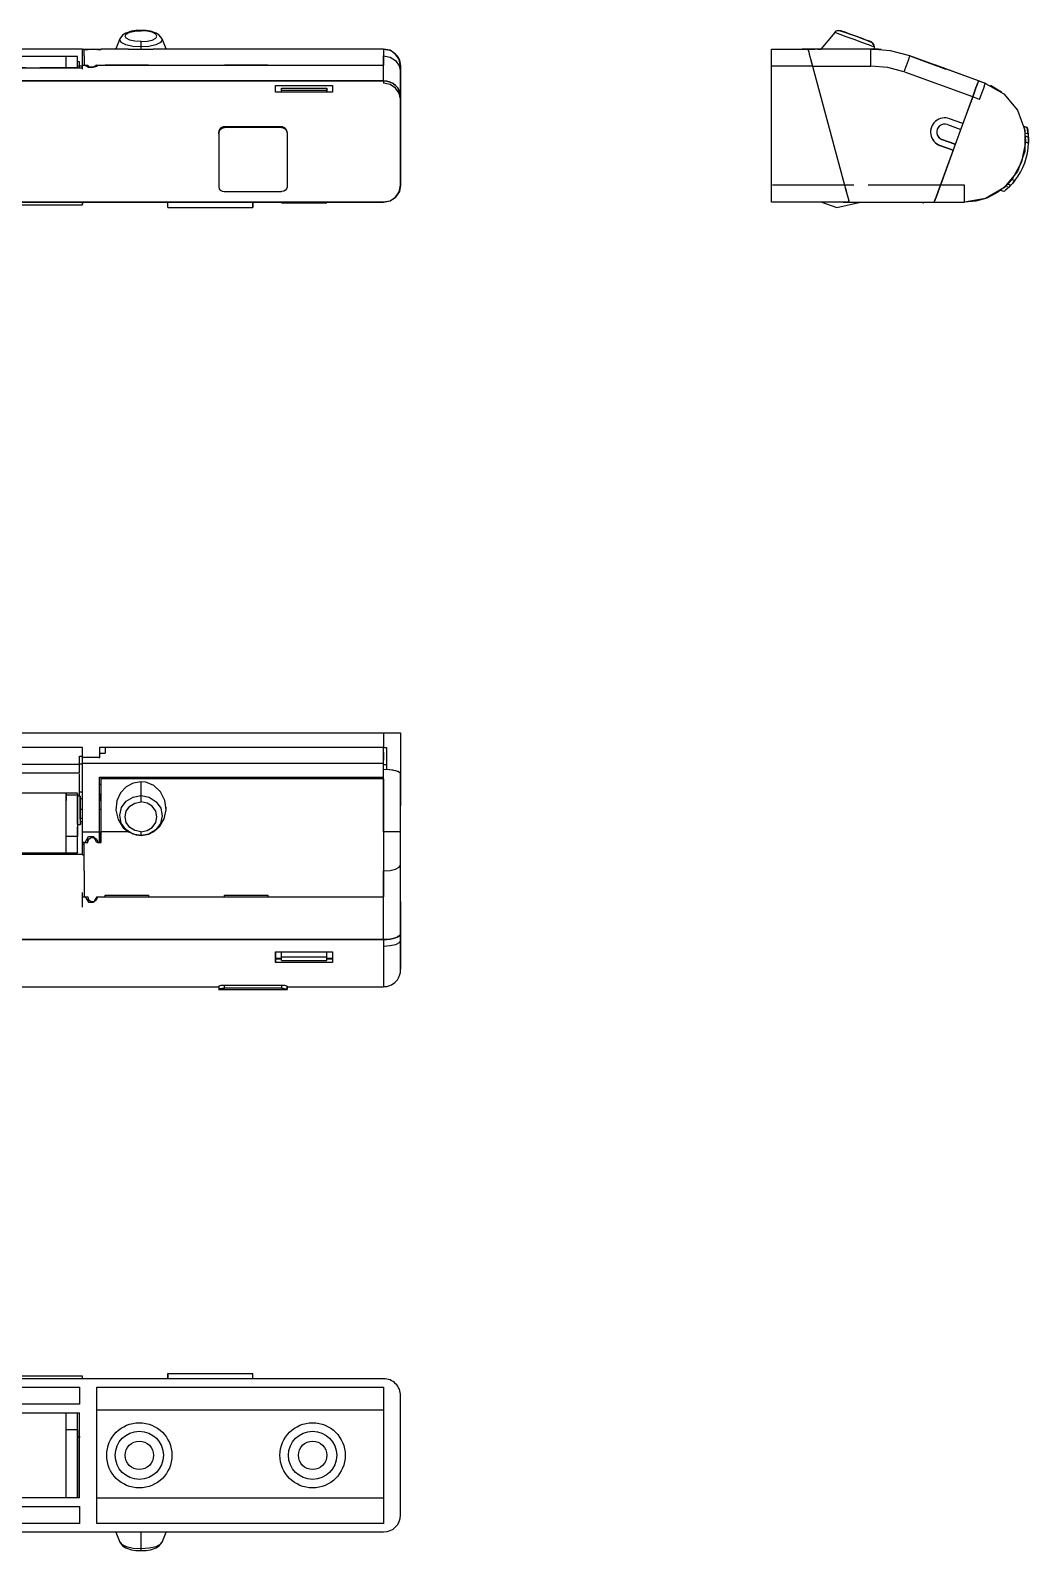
# Model space of a CAD drawing. Extents: x 25 to 282, y 39 to 173.
# Drawn here: x 193.9 to 281.7, y 39.2 to 173.1 of the extents above; entities that cross this region are included whole.
import ezdxf

# ---------------------------------------------------------------- set-up
doc = ezdxf.new("R2010")
doc.units = 0
doc.header["$MEASUREMENT"] = 0
doc.linetypes.add('PHANTOM', pattern=[12.7, 6.35, -1.27, 1.27, -1.27, 1.27, -1.27])
doc.layers.get('0').update_dxf_attribs({"linetype": 'CONTINUOUS'})

msp = doc.modelspace()

# ---------------------------------------------------------------- linework, layer by layer
at = {"color": 7, "linetype": 'CONTINUOUS'}
for p, q in [((264.67, 172.95), (263.45, 171.48)), ((264.7, 172.94), (264.64, 172.96)), ((198.46, 171.5), (156.46, 171.5)), ((198.46, 171.5), (199.96, 171.5)), ((198.71, 171.46), (198.46, 171.46)), ((198.46, 170), (198.46, 171.46)), ((198.61, 171.46), (198.93, 171.46)), ((198.71, 171.46), (199, 171.49)), ((198.71, 171.46), (198.71, 171.46)), ((199, 171.49), (199, 171.48)), ((199, 171.49), (199.42, 171.49)), ((199.42, 171.49), (199.42, 171.49)), ((199.71, 171.46), (199.47, 171.49)), ((199.96, 171.46), (199.71, 171.46)), ((199.79, 171.46), (200.11, 171.46)), ((199.96, 171.5), (199.96, 171.5)), ((199.96, 171.5), (199.96, 171.46)), ((199.96, 171.5), (200.11, 171.5)), ((202.52, 171.5), (200.11, 171.5)), ((201.76, 172.41), (201.4, 171.51)), ((224.96, 171.5), (204.69, 171.5)), ((205.81, 171.51), (205.46, 172.41)), ((224.96, 171.5), (224.96, 171.5)), ((259.11, 170), (259.11, 171.5)), ((259.11, 171.5), (260.41, 171.5)), ((260.41, 171.5), (260.41, 171.48)), ((260.41, 171.48), (262.31, 171.48)), ((262.31, 171.5), (261.79, 171.5)), ((261.79, 171.5), (261.79, 171.5)), ((261.79, 171.5), (262.92, 171.5)), ((263, 171.5), (262.31, 171.5)), ((267.84, 171.5), (263, 171.5)), ((263.01, 171.5), (263.01, 171.5)), ((267.84, 171.5), (263.17, 171.5)), ((263.17, 171.5), (263.47, 171.5)), ((268.24, 171.49), (268.24, 171.49)), ((268.75, 171.46), (268.37, 171.48)), ((268.75, 171.46), (268.75, 171.46)), ((268.75, 171.46), (268.75, 171.46)), ((268.76, 171.46), (268.76, 171.46)), ((268.76, 171.46), (268.76, 171.46)), ((197.02, 170.83), (55.02, 170.83)), ((198.02, 170.83), (197.02, 170.83)), ((198.21, 170.37), (198.02, 170.37)), ((198.21, 170), (198.21, 170.37)), ((198.46, 169.74), (198.46, 170.07)), ((198.46, 170.07), (198.71, 170.07)), ((198.61, 170.9), (198.61, 170.07)), ((198.61, 170.07), (198.93, 170.07)), ((198.71, 170.07), (199, 169.89)), ((198.93, 170.07), (198.93, 169.94)), ((199.71, 170.07), (199.42, 169.89)), ((199.71, 170.07), (224.96, 170.07)), ((199.79, 170.07), (200.46, 170.07)), ((200.46, 170.12), (204.26, 170.12)), ((200.46, 170.07), (200.46, 170.12)), ((204.25, 170.07), (204.26, 170.12)), ((204.26, 170.12), (204.26, 170.07)), ((210.96, 170.12), (214.76, 170.12)), ((210.96, 170.07), (210.96, 170.12)), ((214.75, 170.07), (214.76, 170.12)), ((214.76, 170.12), (214.76, 170.07)), ((214.76, 170.07), (224.96, 170.07)), ((224.96, 170.07), (224.96, 170.9)), ((224.96, 170.9), (224.96, 170.07)), ((277.31, 168.69), (271.26, 170.9)), ((273.41, 170.12), (271.26, 170.9)), ((271.26, 170.9), (273.41, 170.12)), ((271.26, 170.9), (273.55, 170.07)), ((271.26, 170.9), (273.55, 170.06)), ((273.41, 170.12), (273.55, 170.07)), ((273.41, 170.12), (273.41, 170.12)), ((273.55, 170.07), (273.41, 170.12)), ((273.41, 170.12), (273.41, 170.12)), ((273.41, 170.12), (273.41, 170.12)), ((273.41, 170.12), (273.41, 170.12)), ((273.41, 170.11), (273.41, 170.11)), ((273.41, 170.11), (273.41, 170.11)), ((274.45, 169.74), (273.55, 170.07)), ((277.31, 168.7), (273.55, 170.07)), ((273.55, 170.06), (273.55, 170.06)), ((273.55, 170.06), (274.02, 169.89)), ((273.55, 170.06), (274.02, 169.89)), ((273.55, 170.06), (273.55, 170.06)), ((273.55, 170.06), (273.55, 170.06)), ((273.55, 170.06), (273.55, 170.06)), ((273.55, 170.06), (273.55, 170.06)), ((198.46, 169.8), (53.46, 169.8)), ((198.02, 169.88), (198.02, 169.8)), ((198.21, 169.8), (198.21, 170)), ((199, 169.89), (199.42, 169.89)), ((226.46, 170), (226.46, 159.5)), ((226.46, 170), (226.46, 167.53)), ((259.11, 159.5), (259.11, 170)), ((262.71, 170), (265.52, 159.5)), ((273.95, 169.92), (274.02, 169.89)), ((273.96, 169.91), (274.44, 169.74)), ((274.02, 169.89), (274.02, 169.89)), ((274.02, 169.89), (274.02, 169.89)), ((26.96, 168.69), (224.96, 168.7)), ((224.96, 168.7), (29.46, 168.69)), ((215.46, 168.28), (220.46, 168.28)), ((215.46, 167.7), (215.46, 168.28)), ((215.46, 167.7), (215.46, 168.28)), ((220.46, 167.7), (215.46, 167.7)), ((215.96, 168.04), (219.96, 168.04)), ((215.96, 167.86), (215.96, 168.04)), ((215.96, 167.7), (215.96, 167.86)), ((219.96, 167.86), (215.96, 167.86)), ((219.96, 168.04), (219.96, 167.7)), ((219.96, 167.86), (219.96, 168.04)), ((219.96, 167.7), (219.96, 167.86)), ((220.46, 168.28), (220.46, 167.7)), ((277.31, 168.7), (277.31, 168.69)), ((277.31, 168.7), (277.92, 168.48)), ((277.31, 168.69), (277.31, 168.7)), ((277.31, 168.69), (277.31, 168.69)), ((278.38, 168.28), (279.34, 167.7)), ((278.38, 168.28), (278.38, 168.28)), ((279.34, 167.7), (278.38, 168.28)), ((278.38, 168.28), (279.34, 167.7)), ((278.38, 168.28), (278.38, 168.28)), ((279.34, 167.7), (278.38, 168.28)), ((278.38, 168.28), (279.34, 167.7)), ((278.38, 168.28), (278.38, 168.28)), ((279.34, 167.7), (278.38, 168.28)), ((279.34, 167.7), (279.34, 167.7)), ((279.34, 167.7), (279.34, 167.7)), ((279.34, 167.7), (279.34, 167.7)), ((226.46, 159.5), (226.46, 167.29)), ((226.46, 167.29), (226.46, 159.5)), ((273.96, 159.5), (276.8, 167.28)), ((276.8, 167.28), (275.94, 164.93)), ((274.58, 164.85), (275.75, 164.42)), ((275.94, 164.93), (274.77, 165.36)), ((210.46, 164.11), (210.46, 164.02)), ((210.96, 164.69), (215.96, 164.69)), ((215.96, 164.58), (210.96, 164.58)), ((216.46, 164.11), (216.46, 164.02)), ((275.27, 163.1), (274.1, 163.53)), ((275.27, 163.1), (274.1, 163.53)), ((274.1, 163.53), (275.18, 163.14)), ((275.27, 163.11), (274.1, 163.53)), ((281.32, 164.69), (281.32, 164.69)), ((281.6, 164.58), (281.32, 164.69)), ((281.32, 164.69), (281.6, 164.58)), ((281.43, 163.82), (281.43, 164.11)), ((281.45, 163.83), (281.45, 163.83)), ((281.71, 163.74), (281.45, 163.83)), ((281.45, 163.83), (281.71, 163.74)), ((281.6, 164.58), (281.6, 164.58)), ((281.69, 164.02), (281.69, 163.73)), ((281.69, 164.02), (281.69, 163.73)), ((281.71, 163.74), (281.71, 163.74)), ((275.08, 162.58), (273.91, 163.01)), ((273.91, 163.01), (275.08, 162.58)), ((275.08, 162.58), (273.96, 159.5)), ((275.18, 163.14), (275.18, 163.14)), ((275.18, 163.14), (275.27, 163.11)), ((275.18, 163.14), (275.18, 163.14)), ((216.46, 159.42), (216.46, 159.32)), ((259.11, 158), (259.11, 159.5)), ((279.78, 159.48), (279.91, 159.63)), ((279.78, 159.48), (279.78, 159.48)), ((279.79, 159.48), (279.79, 159.48)), ((279.79, 159.48), (279.79, 159.48)), ((279.91, 159.61), (280.17, 159.51)), ((280.15, 159.53), (279.98, 159.32)), ((280.15, 159.53), (279.98, 159.32)), ((280.17, 159.51), (280.17, 159.51)), ((215.96, 158), (35.96, 158)), ((191.46, 158), (215.46, 158)), ((191.46, 158), (224.71, 158)), ((198.46, 158), (198.46, 158)), ((198.46, 158), (198.46, 158)), ((198.46, 158), (198.46, 157.84)), ((198.46, 158), (199.96, 158)), ((199.96, 158), (199.96, 158)), ((199.96, 158), (199.96, 158)), ((199.96, 158), (205.96, 158)), ((213.46, 158), (205.96, 158)), ((205.96, 157.54), (205.96, 158)), ((210.96, 158.95), (215.96, 158.95)), ((213.46, 158), (213.46, 158)), ((213.46, 158), (213.46, 157.54)), ((213.46, 157.54), (213.46, 158)), ((213.46, 158), (215.96, 158)), ((215.46, 158), (215.96, 158)), ((220.46, 158), (215.46, 158)), ((215.46, 158), (215.46, 158)), ((219.96, 158), (219.96, 157.96)), ((219.96, 157.96), (219.96, 158)), ((224.71, 158), (219.96, 158)), ((219.96, 158), (220.46, 158)), ((219.96, 158), (224.96, 158)), ((220.46, 158), (224.96, 158)), ((220.46, 158), (220.46, 158)), ((224.96, 158), (224.71, 158)), ((224.71, 158), (224.96, 158)), ((224.71, 158), (224.71, 158)), ((224.96, 158), (224.71, 158)), ((224.96, 158), (224.96, 158)), ((263.22, 158), (259.11, 158)), ((265.92, 158.02), (263.22, 158.02)), ((263.22, 158.02), (263.22, 158)), ((263.43, 158.05), (264.84, 157.54)), ((264.84, 157.54), (266.94, 158)), ((265.41, 158), (265.92, 158)), ((265.92, 158), (270.22, 158)), ((270.22, 158), (273.42, 158)), ((270.22, 158), (270.22, 158)), ((272.34, 158), (272.44, 157.96)), ((272.44, 157.96), (272.53, 158)), ((273.42, 158), (276.07, 158)), ((279.55, 158.95), (279.27, 159.05)), ((279.96, 159.3), (279.96, 159.3)), ((53.46, 157.79), (198.46, 157.79)), ((205.96, 157.54), (213.46, 157.54)), ((215.96, 157.96), (219.96, 157.96)), ((26.96, 111.26), (224.96, 111.26)), ((224.96, 111.26), (226.46, 111.26)), ((226.46, 111.26), (226.46, 107.67)), ((198.46, 109.97), (156.46, 109.97)), ((198.46, 109.11), (198.46, 109.97)), ((199.96, 109.97), (199.96, 109.11)), ((224.96, 109.97), (199.96, 109.97)), ((200.46, 109.97), (200.46, 109.48)), ((224.96, 108.59), (224.96, 109.97)), ((224.96, 109.97), (225.21, 109.97)), ((225.21, 109.97), (225.21, 108.07)), ((198.21, 108.47), (156.46, 108.47)), ((198.21, 108.69), (198.21, 109.22)), ((198.21, 108.47), (198.21, 108.69)), ((198.46, 108.51), (198.21, 108.51)), ((198.21, 107.72), (198.21, 108.47)), ((198.46, 108.59), (198.46, 109.48)), ((198.46, 109.11), (198.46, 109.04)), ((199.96, 109.11), (198.46, 109.11)), ((198.46, 108.59), (224.96, 108.59)), ((198.46, 102.54), (198.46, 108.59)), ((199.96, 109.48), (200.46, 109.48)), ((199.96, 109.04), (199.96, 109.11)), ((224.96, 109.06), (224.96, 108.88)), ((224.96, 108.07), (224.96, 108.59)), ((224.96, 108.47), (225.21, 108.47)), ((198.21, 107.72), (53.71, 107.72)), ((198.21, 106.29), (198.21, 107.63)), ((199.96, 107.37), (224.96, 107.37)), ((199.96, 102.54), (199.96, 107.37)), ((199.96, 106.74), (199.96, 107.37)), ((200.11, 107.21), (200.11, 107.37)), ((224.96, 107.21), (200.11, 107.21)), ((200.11, 102.54), (200.11, 107.21)), ((224.96, 102.54), (224.96, 107.37)), ((224.96, 107.21), (224.96, 102.54)), ((226.46, 102.54), (226.46, 107.67)), ((226.46, 107.67), (226.46, 104.85)), ((197.02, 105.95), (156.36, 105.95)), ((198.02, 105.95), (197.02, 105.95)), ((197.02, 102.13), (197.02, 105.81)), ((197.02, 102.13), (197.02, 105.81)), ((198.02, 105.81), (198.02, 102.14)), ((198.21, 105.7), (198.21, 106.29)), ((198.21, 106.09), (198.46, 106.09)), ((199.96, 105.87), (199.96, 106.74)), ((199.96, 106.74), (200.11, 106.74)), ((199.96, 105.87), (199.96, 105.3)), ((200.11, 105.87), (199.96, 105.87)), ((198.27, 105.7), (198.02, 105.7)), ((198.46, 105.45), (198.27, 105.45)), ((198.27, 103.73), (198.27, 104.55)), ((198.27, 104.55), (198.46, 104.55)), ((200.11, 105.3), (199.96, 105.3)), ((199.96, 104.55), (200.11, 104.55)), ((226.46, 96.41), (226.46, 104.85)), ((198.03, 103.2), (198.28, 103.2)), ((198.46, 103.73), (198.27, 103.73)), ((198.28, 103.45), (198.46, 103.45)), ((199.96, 101.62), (199.96, 104.31)), ((198.02, 100.73), (198.03, 103)), ((198.71, 101.62), (199, 102.13)), ((198.93, 101.62), (198.93, 102.01)), ((199, 102.13), (199.42, 102.13)), ((199.71, 101.62), (199.42, 102.13)), ((55.02, 100.71), (197.02, 100.7)), ((197.02, 100.7), (198.02, 100.71)), ((198.71, 101.62), (198.46, 101.62)), ((198.61, 101.44), (198.46, 101.44)), ((198.46, 100.54), (198.46, 101.44)), ((198.46, 100.54), (198.61, 100.54)), ((198.61, 101.62), (198.93, 101.62)), ((198.61, 101.62), (198.61, 101.62)), ((199.96, 101.62), (199.71, 101.62)), ((199.79, 101.62), (200.11, 101.62)), ((199.79, 101.62), (199.79, 101.62)), ((198.61, 99.12), (198.61, 96.83)), ((224.96, 96.83), (224.96, 99.12)), ((224.96, 99.12), (224.96, 96.83)), ((198.46, 96.83), (198.46, 97.2)), ((198.46, 96.83), (198.71, 96.83)), ((198.46, 95.93), (198.46, 96.83)), ((198.61, 96.83), (198.93, 96.83)), ((198.71, 96.83), (199, 96.36)), ((198.71, 96.83), (198.71, 96.83)), ((199, 96.36), (199, 96.61)), ((199.71, 96.83), (199.42, 96.36)), ((199.42, 96.36), (199.42, 96.43)), ((199.71, 96.83), (224.96, 96.83)), ((199.79, 96.83), (200.46, 96.83)), ((200.46, 96.97), (204.26, 96.97)), ((200.46, 96.83), (200.46, 96.97)), ((200.46, 96.83), (200.48, 96.97)), ((204.24, 96.97), (204.26, 96.83)), ((204.26, 96.97), (204.26, 96.83)), ((210.96, 96.97), (214.76, 96.97)), ((210.96, 96.83), (210.96, 96.97)), ((214.74, 96.97), (214.76, 96.83)), ((214.76, 96.97), (214.76, 96.83)), ((214.76, 96.83), (224.96, 96.83)), ((226.46, 96.41), (226.46, 93.58)), ((226.46, 93.58), (226.46, 96.41)), ((226.46, 94.31), (226.46, 96.41)), ((199, 96.36), (199.42, 96.36)), ((26.96, 93.07), (224.96, 93.07)), ((224.96, 93.07), (29.46, 93.07)), ((215.46, 91.99), (220.46, 91.99)), ((215.46, 91.04), (215.46, 91.99)), ((215.46, 91.99), (215.46, 91.36)), ((215.96, 91.39), (215.46, 91.39)), ((215.46, 91.36), (215.46, 91.04)), ((215.46, 91.36), (215.96, 91.36)), ((215.96, 91.99), (215.96, 91.98)), ((215.96, 91.51), (215.96, 91.98)), ((215.96, 91.98), (219.96, 91.98)), ((219.96, 91.51), (215.96, 91.51)), ((215.96, 91.21), (215.96, 91.51)), ((215.96, 91.21), (219.96, 91.21)), ((219.96, 91.98), (219.96, 91.99)), ((219.96, 91.39), (219.96, 91.99)), ((219.96, 91.51), (219.96, 91.98)), ((219.96, 91.21), (219.96, 91.51)), ((219.96, 91.21), (219.96, 91.39)), ((220.46, 91.39), (219.96, 91.39)), ((219.96, 91.36), (220.46, 91.36)), ((220.46, 91.99), (220.46, 91.04)), ((220.46, 91.04), (215.46, 91.04)), ((58.44, 88.91), (210.46, 88.91)), ((210.42, 88.66), (216.5, 88.66)), ((210.46, 88.95), (210.46, 88.69)), ((210.96, 89.06), (215.96, 89.06)), ((215.96, 88.78), (210.96, 88.78)), ((216.46, 88.95), (216.46, 88.95)), ((216.46, 88.95), (216.46, 88.69)), ((216.46, 88.91), (224.96, 88.91)), ((224.96, 54.39), (26.96, 54.39)), ((198.46, 54.6), (53.46, 54.6)), ((53.71, 53.64), (198.21, 53.64)), ((198.21, 53.64), (198.21, 52.14)), ((199.71, 41.64), (199.71, 53.64)), ((199.71, 53.64), (224.96, 53.64)), ((205.96, 54.85), (205.96, 54.39)), ((205.96, 54.39), (205.96, 54.85)), ((205.96, 54.85), (213.46, 54.85)), ((213.46, 54.39), (213.46, 54.85)), ((215.96, 54.42), (215.96, 54.39)), ((215.96, 54.39), (215.96, 54.42)), ((215.96, 54.42), (219.96, 54.42)), ((219.96, 54.39), (219.96, 54.42)), ((224.96, 53.64), (224.96, 41.64)), ((226.46, 42.39), (226.46, 52.89)), ((198.21, 52.14), (53.71, 52.14)), ((155.96, 51.39), (198.21, 51.39)), ((197.02, 51.05), (197.02, 51.05)), ((198.21, 43.89), (198.21, 51.38)), ((199.71, 51.65), (224.96, 51.65)), ((197.02, 43.89), (197.02, 49.9)), ((197.02, 43.92), (197.02, 49.9)), ((198.02, 49.9), (198.02, 43.89)), ((198.02, 49.28), (198.27, 49.28)), ((198.02, 43.89), (198.03, 49.28)), ((53.71, 43.14), (198.21, 43.14)), ((198.21, 43.89), (155.96, 43.89)), ((198.21, 43.14), (198.21, 41.64)), ((224.96, 43.88), (199.71, 43.88)), ((198.21, 41.64), (53.71, 41.64)), ((224.96, 41.64), (199.71, 41.64)), ((26.96, 40.89), (224.96, 40.89)), ((198.46, 40.89), (198.46, 40.89)), ((198.46, 40.89), (224.96, 40.89)), ((198.46, 40.89), (199.96, 40.89)), ((199.96, 40.89), (224.96, 40.89)), ((199.96, 40.89), (199.96, 40.89)), ((201.4, 40.88), (201.76, 39.98)), ((205.46, 39.98), (205.81, 40.88)), ((224.96, 40.89), (224.96, 40.89))]:
    msp.add_line(p, q, dxfattribs=at)
at = {"color": 7, "linetype": 'PHANTOM'}
for p, q in [((203.61, 171.68), (203.61, 172.15)), ((203.61, 171.5), (203.61, 171.68)), ((267.84, 171.5), (267.84, 171.5)), ((267.84, 171.5), (267.84, 171.5)), ((267.84, 171.5), (267.84, 171.5)), ((268.15, 171.5), (268.15, 171.68)), ((224.96, 168.7), (224.96, 170.07)), ((271.26, 170.9), (271.26, 170.9)), ((271.26, 170.9), (271.26, 170.9)), ((55.02, 169.88), (197.02, 169.88)), ((197.02, 169.88), (198.02, 169.88)), ((198.21, 170), (198.02, 170)), ((198.46, 170), (198.21, 170)), ((199.36, 169.92), (199.36, 169.89)), ((226.46, 170), (226.46, 170)), ((226.46, 167.29), (226.46, 169.49)), ((262.71, 170), (259.11, 170)), ((262.71, 170), (267.84, 170)), ((276.8, 167.28), (270.75, 169.49)), ((274.44, 169.74), (274.45, 169.74)), ((224.96, 168.7), (224.96, 168.48)), ((277.92, 168.47), (277.31, 168.69)), ((277.92, 168.48), (277.92, 168.47)), ((226.46, 167.07), (226.46, 167.29)), ((277.4, 167.06), (276.8, 167.28)), ((210.96, 164.58), (210.96, 164.69)), ((215.96, 164.69), (215.96, 164.58)), ((274.1, 163.53), (274.1, 163.53)), ((274.1, 163.53), (274.1, 163.53)), ((281.43, 164.11), (281.69, 164.02)), ((273.91, 163.01), (273.91, 163.01)), ((281.47, 163.3), (281.71, 163.21)), ((226.46, 159.5), (226.46, 159.5)), ((226.46, 159.5), (226.46, 159.5)), ((265.52, 159.5), (259.11, 159.5)), ((273.96, 159.5), (265.52, 159.5)), ((276.07, 159.5), (273.96, 159.5)), ((279.77, 159.4), (279.98, 159.32)), ((280.27, 160.01), (280.52, 159.92)), ((224.96, 158), (224.96, 158)), ((224.96, 158), (224.96, 158)), ((224.96, 111.26), (224.96, 109.97)), ((198.21, 109.22), (198.46, 109.22)), ((224.96, 107.37), (224.96, 108.07)), ((197.02, 105.81), (198.02, 105.81)), ((203.61, 105.74), (203.61, 106.97)), ((198.02, 102.14), (197.02, 102.13)), ((198.46, 102.54), (199.96, 102.54)), ((202.52, 102.54), (200.11, 102.54)), ((203.61, 102.23), (203.61, 102.56)), ((203.61, 102.23), (203.61, 102.23)), ((53.46, 100.59), (198.46, 100.58)), ((226.46, 93.58), (226.46, 99.63)), ((224.96, 93.07), (224.96, 96.83)), ((224.96, 93.07), (224.96, 92.46)), ((226.46, 92.97), (226.46, 93.58)), ((210.96, 88.78), (210.96, 89.06)), ((215.96, 89.06), (215.96, 88.78)), ((197.02, 49.9), (198.02, 49.9)), ((203.61, 39.43), (203.61, 40.89)), ((224.96, 40.89), (224.96, 40.89))]:
    msp.add_line(p, q, dxfattribs=at)
at = {"color": 5, "linetype": 'CONTINUOUS'}
msp.add_line((205.78, 104.72), (205.78, 104.61), dxfattribs=at)
at = {"color": 7, "linetype": 'CONTINUOUS', "flags": 128}
for points in [[(203.61, 173.14), (203.14, 173.12), (202.77, 173.06), (202.28, 172.9), (201.99, 172.73), (201.75, 172.41)], [(205.46, 172.41), (205.22, 172.73), (204.94, 172.9), (204.45, 173.06), (204.07, 173.12), (203.61, 173.14)], [(266.48, 172.63), (266.05, 172.79), (265.63, 172.94), (265.17, 173.07), (264.91, 173.09), (264.71, 173.03)], [(266.51, 172.63), (266, 172.81), (265.58, 172.97), (265.29, 173.07), (265.19, 173.11)], [(198.46, 171.46), (198.46, 171.47), (198.46, 171.48), (198.46, 171.49), (198.46, 171.49), (198.46, 171.5), (198.46, 171.5), (198.46, 171.5), (198.46, 171.5)], [(198.61, 170.9), (198.61, 171), (198.61, 171.1), (198.61, 171.18), (198.61, 171.26), (198.61, 171.32), (198.61, 171.38), (198.61, 171.42), (198.61, 171.46)], [(198.93, 171.46), (198.95, 171.47), (199.02, 171.48), (199.13, 171.49), (199.27, 171.49), (199.36, 171.49)], [(199.36, 171.49), (199.5, 171.49), (199.62, 171.49), (199.72, 171.48), (199.78, 171.47), (199.79, 171.46)], [(199.96, 171.5), (199.96, 171.5), (199.96, 171.5), (199.96, 171.5), (199.96, 171.49), (199.96, 171.49), (199.96, 171.48), (199.96, 171.47), (199.96, 171.46)], [(200.11, 171.46), (200.11, 171.47), (200.11, 171.48), (200.11, 171.49), (200.11, 171.49), (200.11, 171.5), (200.11, 171.5), (200.11, 171.5), (200.11, 171.5)], [(202.52, 171.5), (203.18, 171.5), (203.61, 171.5)], [(203.61, 171.5), (204.3, 171.5), (204.69, 171.5)], [(224.96, 171.5), (225.51, 171.4), (225.78, 171.26), (226.02, 171.06), (226.2, 170.84), (226.35, 170.55), (226.46, 170)], [(224.96, 171.5), (224.96, 171.49), (224.96, 171.46), (224.96, 171.42), (224.96, 171.35), (224.96, 171.27), (224.96, 171.16), (224.96, 171.04), (224.96, 170.9)], [(262.31, 171.5), (262.33, 171.39), (262.37, 171.26), (262.42, 171.06), (262.48, 170.84), (262.56, 170.55), (262.71, 170)], [(262.31, 171.48), (262.36, 171.31), (262.45, 170.97), (262.57, 170.5), (262.71, 170)], [(268.12, 171.69), (268.11, 171.76), (268.1, 171.82), (268.05, 171.93), (267.98, 172.01), (267.9, 172.08), (267.49, 172.26), (267.01, 172.44), (266.53, 172.62), (266.48, 172.63)], [(271.26, 170.9), (269.58, 171.35), (267.84, 171.5)], [(267.84, 171.5), (268.1, 171.5), (268.15, 171.5)], [(197.02, 169.88), (197.02, 170.16), (197.02, 170.42), (197.02, 170.64), (197.02, 170.78), (197.02, 170.83)], [(197.02, 169.88), (197.02, 170.16), (197.02, 170.42), (197.02, 170.64), (197.02, 170.78), (197.02, 170.83)], [(198.02, 169.88), (198.02, 170.16), (198.02, 170.42), (198.02, 170.64), (198.02, 170.78), (198.02, 170.83)], [(198.93, 170.07), (198.95, 170.02), (199.02, 169.97), (199.13, 169.94), (199.26, 169.92), (199.36, 169.92)], [(199.36, 169.92), (199.5, 169.93), (199.63, 169.95), (199.72, 169.99), (199.78, 170.03), (199.79, 170.07)], [(204.26, 170.07), (207.17, 170.07), (210.96, 170.07)], [(273.55, 170.06), (273.55, 170.06), (273.55, 170.06)], [(273.55, 170.06), (273.7, 170.01), (273.77, 169.98), (273.84, 169.96), (273.89, 169.94), (273.93, 169.92), (273.96, 169.91)], [(273.55, 170.06), (273.7, 170.01), (273.77, 169.98), (273.84, 169.96), (273.89, 169.94), (273.93, 169.92), (273.96, 169.91)], [(226.46, 169.49), (226.46, 169.87), (226.46, 170)], [(226.46, 167.29), (226.43, 167.56), (226.34, 167.83), (226.2, 168.07), (226.02, 168.28), (225.79, 168.46), (225.53, 168.59), (225.25, 168.67), (224.96, 168.7)], [(224.96, 168.7), (225.25, 168.67), (225.53, 168.59), (225.79, 168.46), (226.02, 168.28), (226.2, 168.07), (226.34, 167.83), (226.43, 167.56), (226.46, 167.29)], [(277.92, 168.47), (279.54, 167.54), (280.75, 166.1), (281.39, 164.34), (281.39, 162.46), (280.75, 160.7), (279.54, 159.26), (277.92, 158.32), (276.07, 158)], [(277.31, 168.69), (277.3, 168.67), (277.27, 168.59), (277.22, 168.46), (277.16, 168.28), (277.08, 168.07), (276.99, 167.82), (276.9, 167.56), (276.8, 167.28)], [(276.8, 167.28), (276.9, 167.56), (276.99, 167.82), (277.08, 168.07), (277.16, 168.28), (277.22, 168.46), (277.27, 168.59), (277.3, 168.67), (277.31, 168.69)], [(278.92, 167.9), (279.54, 167.54), (280.75, 166.1), (281.39, 164.34), (281.39, 163.83)], [(226.46, 159.5), (226.46, 159.74), (226.46, 160.41), (226.46, 161.45), (226.46, 162.72), (226.46, 164.08), (226.46, 165.35), (226.46, 166.39), (226.46, 167.07)], [(210.46, 164.11), (210.49, 164.32), (210.59, 164.5), (210.67, 164.58), (210.75, 164.63), (210.85, 164.67), (210.96, 164.69)], [(210.46, 164.02), (210.49, 164.22), (210.59, 164.4), (210.75, 164.53), (210.92, 164.58), (210.96, 164.58)], [(210.46, 164.02), (210.46, 162.74), (210.46, 161.47), (210.46, 160.3), (210.46, 159.32)], [(215.96, 164.69), (216.06, 164.67), (216.16, 164.63), (216.25, 164.58), (216.32, 164.5), (216.42, 164.32), (216.46, 164.11)], [(215.96, 164.58), (216.11, 164.56), (216.24, 164.49), (216.35, 164.37), (216.43, 164.21), (216.46, 164.02)], [(216.46, 164.11), (216.46, 162.82), (216.46, 161.56), (216.46, 160.4), (216.46, 159.42)], [(216.46, 164.02), (216.46, 162.74), (216.46, 161.47), (216.46, 160.3), (216.46, 159.32)], [(281.43, 164.11), (281.39, 164.32), (281.36, 164.5), (281.34, 164.58), (281.33, 164.63), (281.32, 164.67), (281.32, 164.69)], [(281.47, 163.3), (281.47, 163.5), (281.46, 163.67), (281.46, 163.74), (281.46, 163.79), (281.45, 163.82), (281.45, 163.83)], [(281.69, 164.02), (281.66, 164.22), (281.63, 164.4), (281.61, 164.53), (281.6, 164.58), (281.6, 164.58)], [(281.6, 164.58), (281.6, 164.56), (281.62, 164.49), (281.64, 164.37), (281.66, 164.21), (281.69, 164.02)], [(281.72, 163.21), (281.72, 163.41), (281.72, 163.58), (281.71, 163.65), (281.71, 163.7), (281.71, 163.73), (281.71, 163.74)], [(281.71, 163.74), (281.71, 163.71), (281.71, 163.64), (281.72, 163.52), (281.72, 163.36), (281.72, 163.21)], [(280.27, 160.01), (281.14, 161.55), (281.47, 163.3)], [(226.46, 159.5), (226.35, 158.95), (226.02, 158.44), (225.78, 158.24), (225.51, 158.11), (224.96, 158)], [(265.52, 159.5), (265.67, 158.95), (265.75, 158.66), (265.81, 158.44), (265.86, 158.24), (265.9, 158.1), (265.91, 158.04)], [(265.52, 159.5), (265.66, 159), (265.78, 158.53), (265.87, 158.19), (265.92, 158.02)], [(273.42, 158), (273.45, 158.1), (273.5, 158.24), (273.58, 158.44), (273.76, 158.95), (273.96, 159.5)], [(273.96, 159.5), (273.76, 158.95), (273.58, 158.44), (273.5, 158.24), (273.46, 158.12)], [(279.91, 159.63), (279.73, 159.43), (278.93, 158.82), (278.04, 158.37), (277.08, 158.1), (276.09, 158)], [(279.91, 159.61), (279.92, 159.61), (279.94, 159.64), (279.98, 159.68), (280.03, 159.73), (280.14, 159.85), (280.27, 160.01)], [(280.17, 159.51), (280.19, 159.53), (280.24, 159.59), (280.32, 159.68), (280.42, 159.8), (280.52, 159.92)], [(280.52, 159.92), (280.4, 159.77), (280.3, 159.65), (280.22, 159.56), (280.17, 159.52), (280.17, 159.51)], [(198.46, 157.81), (198.46, 157.8), (198.46, 158)], [(210.46, 159.32), (210.49, 159.18), (210.59, 159.06), (210.75, 158.98), (210.92, 158.95), (210.96, 158.95)], [(216.46, 159.32), (216.42, 159.18), (216.32, 159.06), (216.17, 158.98), (216, 158.95), (215.96, 158.95)], [(279.98, 159.32), (279.83, 159.18), (279.69, 159.06), (279.59, 158.98), (279.55, 158.95), (279.55, 158.95)], [(224.96, 109.57), (224.96, 109.54), (224.96, 109.26), (224.96, 109.06)], [(224.96, 108.43), (224.96, 108.57), (224.96, 108.71), (224.96, 108.8), (224.96, 108.88)], [(224.96, 108.07), (225.51, 108.04), (225.78, 108), (226.02, 107.95), (226.2, 107.89), (226.35, 107.82), (226.46, 107.67)], [(225.21, 108.07), (225.69, 108.02), (226.1, 107.93), (226.35, 107.81)], [(197.02, 105.81), (197.02, 105.93), (197.02, 105.95)], [(197.02, 105.81), (197.02, 105.93), (197.02, 105.94), (197.02, 105.83), (197.02, 105.62), (197.02, 105.32), (197.02, 105.3)], [(198.02, 105.81), (198.02, 105.93), (198.02, 105.94), (198.02, 105.83), (198.02, 105.62), (198.02, 105.33), (198.03, 104.96), (198.03, 104.56), (198.03, 104.36)], [(203.61, 106.97), (202.92, 106.85), (202.3, 106.51), (201.81, 105.98), (201.49, 105.28), (201.4, 104.46), (201.59, 103.64), (202.05, 102.92), (202.52, 102.54)], [(204.69, 102.54), (205.27, 103.04), (205.65, 103.7), (205.81, 104.49), (205.71, 105.32), (205.33, 106.08), (204.73, 106.64), (204.02, 106.93), (203.61, 106.97)], [(197.02, 105.49), (197.02, 105.59), (197.02, 105.6)], [(198.02, 105.62), (198.02, 105.7), (198.02, 105.7)], [(198.03, 103.2), (198.03, 103.23), (198.03, 103.36), (198.02, 103.57), (198.02, 103.86), (198.02, 104.19), (198.02, 104.55), (198.02, 104.89), (198.02, 105.21), (198.02, 105.45), (198.02, 105.62)], [(198.27, 105.45), (198.27, 105.62), (198.27, 105.69), (198.27, 105.67), (198.27, 105.55), (198.27, 105.34), (198.27, 105.06), (198.27, 104.72), (198.27, 104.37), (198.27, 104.02)], [(198.27, 104.55), (198.27, 104.82), (198.27, 105.06), (198.27, 105.26), (198.27, 105.39), (198.27, 105.45), (198.27, 105.45)], [(198.03, 104.21), (198.03, 104.15), (198.03, 103.76), (198.03, 103.42), (198.03, 103.16), (198.03, 103)], [(198.27, 104.02), (198.27, 103.71), (198.27, 103.45), (198.28, 103.28), (198.28, 103.2), (198.28, 103.23), (198.28, 103.35), (198.28, 103.45)], [(198.28, 103.45), (198.28, 103.47), (198.28, 103.57), (198.27, 103.73)], [(197.02, 100.7), (197.02, 100.71), (197.02, 100.79), (197.02, 100.96), (197.02, 101.2), (197.02, 101.47), (197.02, 101.74), (197.02, 101.97), (197.02, 102.13)], [(197.02, 100.7), (197.02, 100.71), (197.02, 100.79), (197.02, 100.96), (197.02, 101.2), (197.02, 101.47), (197.02, 101.74), (197.02, 101.97), (197.02, 102.13)], [(198.02, 100.73), (198.02, 100.71), (198.02, 100.79), (198.02, 100.96), (198.02, 101.2), (198.02, 101.47), (198.02, 101.74), (198.02, 101.97), (198.02, 102.14)], [(198.46, 101.62), (198.46, 101.74), (198.46, 101.85), (198.46, 101.96), (198.46, 102.08), (198.46, 102.19), (198.46, 102.31), (198.46, 102.42), (198.46, 102.54)], [(198.93, 101.62), (198.95, 101.77), (199.02, 101.9), (199.13, 102), (199.27, 102.06), (199.36, 102.06)], [(199.36, 102.06), (199.5, 102.04), (199.62, 101.97), (199.72, 101.87), (199.78, 101.73), (199.79, 101.62)], [(199.96, 102.54), (199.96, 102.42), (199.96, 102.31), (199.96, 102.19), (199.96, 102.08), (199.96, 101.96), (199.96, 101.85), (199.96, 101.74), (199.96, 101.62)], [(200.11, 101.62), (200.11, 101.73), (200.11, 101.85), (200.11, 101.96), (200.11, 102.08), (200.11, 102.19), (200.11, 102.31), (200.11, 102.42), (200.11, 102.54)], [(202.52, 102.54), (203.18, 102.28), (203.61, 102.23)], [(203.61, 102.23), (204.3, 102.35), (204.69, 102.54)], [(224.96, 102.54), (224.96, 102.1), (224.96, 101.66), (224.96, 101.23), (224.96, 100.8), (224.96, 100.37), (224.96, 99.95), (224.96, 99.53), (224.96, 99.12)], [(226.46, 99.63), (226.46, 101.06), (226.46, 102.54)], [(198.46, 101.44), (198.46, 101.6), (198.46, 101.62)], [(198.61, 99.12), (198.61, 99.42), (198.61, 99.73), (198.61, 100.04), (198.61, 100.35), (198.61, 100.66), (198.61, 100.98), (198.61, 101.3), (198.61, 101.62)], [(198.93, 96.83), (198.95, 96.69), (199.02, 96.57), (199.13, 96.48), (199.26, 96.43), (199.36, 96.42)], [(199.36, 96.42), (199.5, 96.44), (199.63, 96.51), (199.72, 96.61), (199.78, 96.74), (199.79, 96.83)], [(204.26, 96.83), (207.17, 96.83), (210.96, 96.83)], [(210.96, 96.83), (210.97, 96.94), (210.98, 96.97)], [(226.46, 94.31), (226.46, 92.97), (226.46, 91.8), (226.46, 90.93), (226.46, 90.47), (226.46, 90.47)], [(226.46, 93.58), (226.43, 93.48), (226.34, 93.38), (226.2, 93.3), (226.02, 93.22), (225.79, 93.15), (225.53, 93.11), (225.25, 93.08), (224.96, 93.07)], [(224.96, 93.07), (225.25, 93.08), (225.53, 93.11), (225.79, 93.15), (226.02, 93.22), (226.2, 93.3), (226.34, 93.38), (226.43, 93.48), (226.46, 93.58)], [(226.46, 90.47), (226.46, 90.47), (226.46, 90.93), (226.46, 91.8), (226.46, 92.97)], [(224.96, 88.92), (225.24, 88.93), (225.65, 89.08), (225.95, 89.29), (226.17, 89.52), (226.31, 89.76), (226.4, 89.98), (226.44, 90.16), (226.45, 90.29), (226.46, 90.37), (226.46, 90.39), (226.46, 90.4), (226.46, 90.4), (226.46, 90.4), (226.46, 90.4), (226.46, 90.4), (226.46, 90.41), (226.46, 90.47)], [(210.46, 88.95), (210.49, 88.99), (210.59, 89.02), (210.67, 89.04), (210.75, 89.05), (210.85, 89.06), (210.96, 89.06)], [(210.46, 88.69), (210.49, 88.72), (210.59, 88.75), (210.75, 88.77), (210.92, 88.78), (210.96, 88.78)], [(215.96, 89.06), (216.06, 89.06), (216.16, 89.05), (216.25, 89.04), (216.32, 89.02), (216.42, 88.99), (216.46, 88.95)], [(215.96, 88.78), (216.11, 88.78), (216.24, 88.76), (216.35, 88.74), (216.43, 88.71), (216.46, 88.69)], [(216.46, 88.69), (216.46, 88.7), (216.46, 88.91)], [(198.46, 54.39), (198.46, 54.55), (198.46, 54.57)], [(197.02, 49.9), (197.02, 50.3), (197.02, 50.71), (197.02, 51.11), (197.02, 51.39)], [(197.02, 49.9), (197.02, 50.3), (197.02, 50.71), (197.02, 51.11), (197.02, 51.39)], [(198.02, 49.9), (198.02, 50.29), (198.02, 50.71), (198.02, 51.11), (198.02, 51.39)], [(198.02, 50.1), (198.02, 50.45), (198.02, 50.81), (198.02, 51.14), (198.02, 51.39)], [(198.02, 49.28), (198.02, 49.29), (198.02, 49.36), (198.02, 49.54), (198.02, 49.79), (198.02, 50.1)], [(198.46, 40.89), (198.46, 40.89), (198.46, 40.89), (198.46, 40.89)], [(201.75, 39.98), (201.99, 39.66), (202.28, 39.49), (202.77, 39.33), (203.14, 39.27), (203.61, 39.25)], [(203.61, 39.25), (204.07, 39.27), (204.45, 39.33), (204.94, 39.49), (205.22, 39.66), (205.46, 39.98)]]:
    msp.add_lwpolyline(points, dxfattribs=at)
at = {"color": 7, "linetype": 'PHANTOM', "flags": 128}
for points in [[(203.61, 172.15), (203.07, 172.19), (202.62, 172.29), (202.31, 172.45), (202.21, 172.63), (202.31, 172.81), (202.62, 172.97), (203.07, 173.07), (203.61, 173.11)], [(203.61, 172.15), (204.14, 172.19), (204.6, 172.29), (204.9, 172.45), (205.01, 172.63), (204.9, 172.81), (204.6, 172.97), (204.14, 173.07), (203.61, 173.11)], [(265.19, 173.11), (265.03, 173.14), (264.85, 173.11), (264.73, 173.05), (264.64, 172.96)], [(268.15, 171.68), (268.02, 171.73), (267.62, 171.87), (267.05, 172.08), (266.36, 172.33), (265.68, 172.58), (265.13, 172.78), (264.76, 172.92), (264.7, 172.94)], [(267.82, 172.15), (267.72, 172.19), (267.44, 172.29), (267.01, 172.45), (266.51, 172.63), (266, 172.81), (265.58, 172.97), (265.29, 173.07), (265.19, 173.11)], [(203.61, 171.68), (202.89, 171.73), (202.27, 171.87), (201.87, 172.08), (201.74, 172.33), (201.79, 172.41)], [(205.43, 172.41), (205.48, 172.31), (205.32, 172.06), (204.9, 171.86), (204.3, 171.73), (203.61, 171.68)], [(226.46, 170), (226.34, 170.58), (226.02, 171.06), (225.53, 171.39), (224.96, 171.5)], [(267.82, 172.15), (267.72, 172.19), (267.44, 172.29), (267.01, 172.45), (266.51, 172.63)], [(268.15, 171.68), (268.12, 171.85), (268.04, 172), (267.94, 172.09), (267.82, 172.15)], [(267.84, 170), (267.84, 170.57), (267.84, 171.06), (267.84, 171.38), (267.84, 171.5)], [(224.96, 170.9), (225.53, 170.79), (226.02, 170.49), (226.34, 170.03), (226.46, 169.49)], [(271.26, 170.9), (271.22, 170.79), (271.11, 170.48), (270.94, 170.03), (270.75, 169.49)], [(270.75, 169.49), (269.32, 169.87), (267.84, 170)], [(226.46, 167.07), (226.34, 167.61), (226.02, 168.06), (225.53, 168.37), (224.96, 168.48)], [(277.4, 167.06), (277.6, 167.6), (277.77, 168.06), (277.88, 168.37), (277.92, 168.47)], [(224.96, 158), (225.53, 158.12), (226.02, 158.44), (226.34, 158.93), (226.46, 159.5)], [(276.07, 158), (276.07, 158.11), (276.07, 158.44), (276.07, 158.92), (276.07, 159.5)], [(203.61, 102.23), (202.89, 102.36), (202.27, 102.76), (201.87, 103.33), (201.74, 104.01), (201.9, 104.7), (202.31, 105.25), (202.92, 105.62), (203.61, 105.74)], [(203.61, 102.56), (203.07, 102.66), (202.62, 102.94), (202.31, 103.37), (202.21, 103.87), (202.31, 104.38), (202.62, 104.8), (203.07, 105.09), (203.61, 105.19)], [(203.61, 105.19), (203.61, 105.35), (203.61, 105.53), (203.61, 105.65), (203.61, 105.74)], [(203.61, 105.74), (204.33, 105.61), (204.95, 105.21), (205.34, 104.65), (205.48, 103.96), (205.32, 103.28), (204.9, 102.72), (204.3, 102.35), (203.61, 102.23)], [(203.61, 102.56), (204.14, 102.66), (204.6, 102.94), (204.9, 103.37), (205.01, 103.87), (204.9, 104.38), (204.6, 104.8), (204.14, 105.09), (203.61, 105.19)], [(226.46, 102.54), (226.34, 102.54), (226.02, 102.54), (225.53, 102.54), (224.96, 102.54)], [(224.96, 99.12), (225.53, 99.15), (226.02, 99.27), (226.34, 99.43), (226.46, 99.63)], [(226.46, 92.97), (226.34, 92.78), (226.02, 92.61), (225.53, 92.5), (224.96, 92.46)], [(224.96, 92.46), (224.96, 90.84), (224.96, 89.63), (224.96, 88.99), (224.96, 88.99)], [(201.79, 39.98), (201.9, 39.81), (202.31, 39.61), (202.92, 39.47), (203.61, 39.43)], [(203.61, 39.43), (204.33, 39.48), (204.95, 39.62), (205.34, 39.83), (205.43, 39.98)], [(203.61, 39.28), (203.61, 39.25), (203.61, 39.28), (203.61, 39.34), (203.61, 39.43)]]:
    msp.add_lwpolyline(points, dxfattribs=at)
at = {"color": 7, "linetype": 'CONTINUOUS'}
for centre, radius in [((203.46, 47.64), 2.87), ((203.46, 47.64), 2.12), ((218.71, 47.64), 2.87), ((218.71, 47.64), 2.12), ((203.46, 47.64), 1.25), ((218.71, 47.64), 1.25)]:
    msp.add_circle(centre, radius, dxfattribs=at)
for centre, radius, start, end in [((267.84, 161.5), 10, 84.7535, 90), ((267.84, 161.5), 10, 84.7535, 90), ((267.84, 161.5), 10, 85.5148, 90), ((267.84, 161.5), 10, 85.5226, 90), ((267.84, 161.5), 10, 85.4919, 90), ((274.1, 168.8), 1, 70, 74.6042), ((274.34, 164.19), 1.25, 70, 250), ((274.34, 164.19), 1.25, 143.119, 250), ((274.34, 164.19), 1.25, 129.5462, 143.119), ((274.34, 164.19), 0.7, 70, 250), ((274.34, 164.19), 0.7, 133.4622, 250), ((274.34, 164.19), 0.7, 133.4622, 250), ((274.34, 164.19), 0.7, 133.4622, 250), ((276.07, 163.4), 5.65, 321.9568, 358.0432), ((276.07, 163.4), 5.65, 321.9568, 358.0432), ((224.96, 52.89), 1.5, 359.9768, 90), ((224.96, 42.39), 1.5, 270, 360)]:
    msp.add_arc(centre, radius, start, end, dxfattribs=at)

doc.saveas('drawing.dxf')
